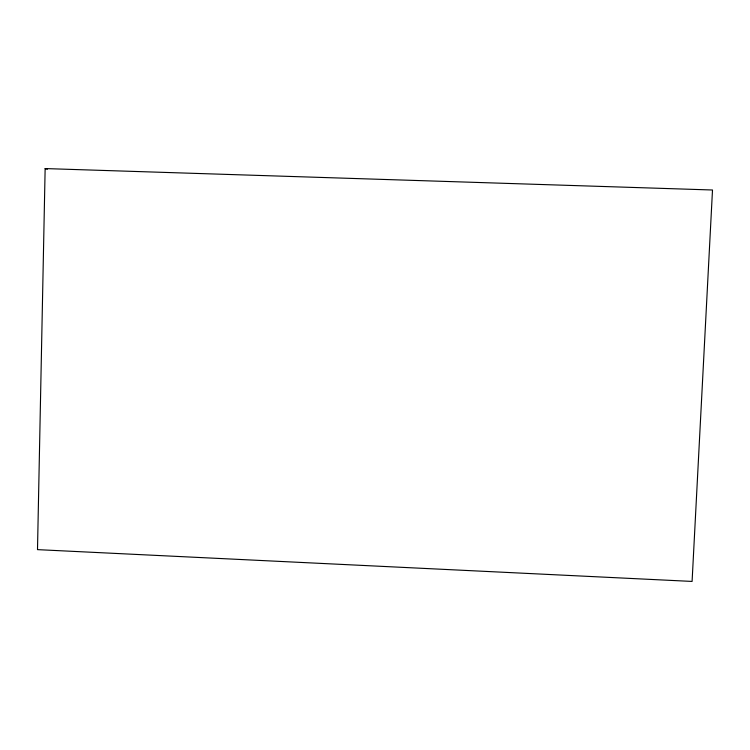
<?xml version="1.0" encoding="UTF-8"?>
<svg xmlns="http://www.w3.org/2000/svg" width="750" height="750" viewBox="0 0 750 750"><rect width="100%" height="100%" fill="white"/><g stroke="black" fill="none" stroke-linecap="round" stroke-linejoin="round"><path stroke-width="1.12" d="M45.141 168.572L37.5 549.637L692.091 581.428L712.5 190.003L45.141 168.572L47.372 169.247"/></g></svg>
